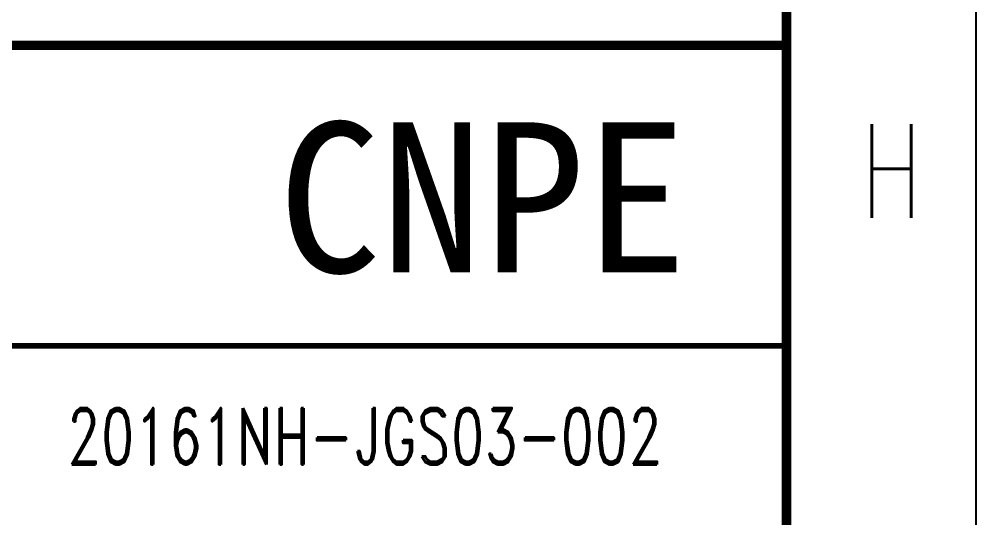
# Model space of a CAD drawing. Extents: x -324794 to 323108, y -93981 to -30906.
# Drawn here: x -239439 to -235619, y -90768 to -88777 of the extents above; entities that cross this region are included whole.
import ezdxf

# ---------------------------------------------------------------- set-up
doc = ezdxf.new("R2010")
doc.units = 0
doc.layers.get('0').update_dxf_attribs({"linetype": 'CONTINUOUS'})
for name, color, linetype in [('1', 7, 'CONTINUOUS'), ('PUB_TEXT', 7, 'CONTINUOUS'), ('TK', 4, 'CONTINUOUS')]:
    doc.layers.add(name, color=color, linetype=linetype)
doc.styles.add('HZbine', font='txt_____.ttf', dxfattribs={"width": 0.7, "bigfont": 'HZTXT'})
doc.styles.add('romand', font='romand.shx', dxfattribs={"width": 0.7, "height": 200, "bigfont": 'OCHINESE.shx'})
doc.styles.add('宋体', font='', dxfattribs={"width": 0.7})
doc.styles.get('宋体').set_extended_font_data('SimSun')

msp = doc.modelspace()

# ---------------------------------------------------------------- linework, layer by layer
msp.add_lwpolyline([(-324794.3, -30906.3), (-235619.3, -30906.3), (-235619.3, -93981.3), (-324794.3, -93981.3)], close=True)
at = {"color": 4, "flags": 128}
msp.add_lwpolyline([(-235619.3, -30906.3), (-235619.3, -93981.3)], dxfattribs=at)
at = {"color": 4, "const_width": 37.5}
msp.add_lwpolyline([(-322919.3, -31656.3), (-236375.3, -31656.3), (-236375.3, -93231.3), (-322919.3, -93231.3)], close=True, dxfattribs=at)
at = {"layer": '1', "color": 2, "const_width": 37.5}
for points in [[(-249875.3, -93231.3), (-236375.3, -93231.3), (-236375.3, -83349.2), (-249875.3, -83349.2)], [(-249875.3, -88881.3), (-236375.3, -88881.3), (-236375.3, -93231.3), (-249875.3, -93231.3)]]:
    msp.add_lwpolyline(points, close=True, dxfattribs=at)
at = {"layer": '1', "color": 2, "const_width": 22.5}
msp.add_lwpolyline([(-249875.3, -90081.3), (-236375.3, -90081.3)], dxfattribs=at)

# ---------------------------------------------------------------- texts
at = {"color": 4, "style": 'HZbine', "width": 0.7}
msp.add_text('H', height=375, dxfattribs=at).set_placement((-236080.2, -89570.9))
at = {"layer": 'PUB_TEXT', "color": 2, "style": '宋体'}
msp.add_text('CNPE', height=600, dxfattribs=at).set_placement((-238403.8, -89788.6))
at = {"layer": 'TK', "color": 1, "style": 'romand', "width": 0.7}
msp.add_text('20161NH-JGS03-002', height=225, dxfattribs=at).set_placement((-239248.2, -90554.7))

doc.saveas('drawing.dxf')
